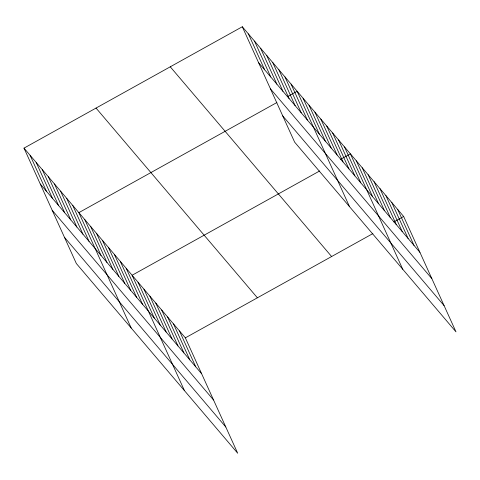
<?xml version="1.0" encoding="UTF-8"?>
<svg xmlns="http://www.w3.org/2000/svg" width="480" height="480" viewBox="0 0 480 480"><rect width="100%" height="100%" fill="white"/><g stroke="black" fill="none" stroke-linecap="round" stroke-linejoin="round"><path stroke-width="0.72" d="M24 148.128L185.358 337.854L237.702 453.246L76.344 263.52L24 148.128L242.298 26.754L403.656 216.48L456 331.872L294.642 142.146L242.298 26.754M276.858 102.546L78.864 212.634L131.208 328.026M287.334 96.72L297.162 91.26L349.506 206.652M319.626 170.982L132.108 275.244L184.452 390.636M340.584 159.33L350.406 153.87L402.75 269.262M185.358 337.854L372.876 233.592M393.834 221.94L403.656 216.48M258.582 62.652L419.94 252.378M270.48 88.884L431.838 278.61M282.744 115.908L444.102 305.64M170.262 66.804L331.62 256.536M96.036 108.072L257.394 297.804M40.284 184.026L201.642 373.758M52.182 210.258L213.54 399.99M64.446 237.288L225.804 427.014M397.74 209.526L414.024 245.424M391.824 202.566L408.108 238.464M385.908 195.612L402.192 231.51M379.992 188.652L396.276 224.556M374.076 181.698L390.36 217.596M368.16 174.738L384.444 210.642M362.238 167.784L378.528 203.682M356.322 160.824L372.612 196.728M344.49 146.916L360.774 182.814M338.574 139.956L354.858 175.854M332.658 133.002L348.942 168.9M326.742 126.042L343.026 161.94M320.826 119.088L337.11 154.986M314.91 112.128L331.194 148.032M308.994 105.174L325.278 141.072M303.078 98.214L319.362 134.118M291.066 84.09L307.35 119.994M284.97 76.926L301.254 112.824M278.874 69.756L295.158 105.654M272.778 62.592L289.062 98.49M266.682 55.422L282.966 91.32M260.586 48.252L276.87 84.156M254.49 41.088L270.774 76.986M248.394 33.918L264.678 69.816M179.442 330.9L195.726 366.798M173.526 323.946L189.81 359.844M167.61 316.986L183.894 352.884M161.694 310.032L177.978 345.93M155.778 303.072L172.062 338.97M149.862 296.118L166.146 332.016M143.94 289.158L160.23 325.062M138.024 282.204L154.314 318.102M126.192 268.29L142.476 304.188M120.276 261.33L136.56 297.234M114.36 254.376L130.644 290.274M108.444 247.422L124.728 283.32M102.528 240.462L118.812 276.36M96.612 233.508L112.896 269.406M90.696 226.548L106.98 262.446M84.78 219.594L101.064 255.492M72.768 205.47L89.052 241.368M66.672 198.3L82.956 234.198M60.576 191.136L76.86 227.034M54.48 183.966L70.764 219.864M48.384 176.796L64.668 212.7M42.288 169.632L58.572 205.53M36.192 162.462L52.476 198.36M30.096 155.298L46.38 191.196"/></g></svg>
